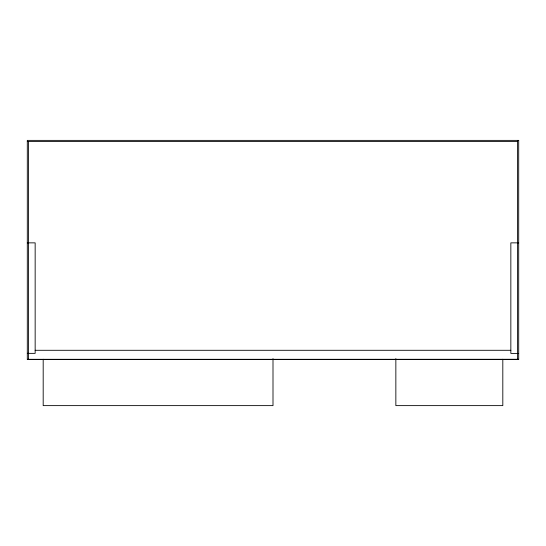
<?xml version="1.0" encoding="UTF-8"?>
<svg xmlns="http://www.w3.org/2000/svg" width="546" height="546" viewBox="0 0 546 546"><rect width="100%" height="100%" fill="white"/><g stroke="black" fill="none" stroke-linecap="round" stroke-linejoin="round"><path stroke-width="0.82" d="M27.3 141.51L517.56 141.51M27.3 242.861L35.156 242.861L35.156 353.364L27.3 353.364L28.44 353.323M518.7 242.861L510.844 242.861L510.844 353.412L518.7 353.412M35.156 350.293L510.844 350.293M27.3 359.309L518.7 359.309M517.56 140.377L517.56 359.452M502.811 359.254L502.811 405.623L395.85 405.623L395.85 358.62M273 358.62L273 405.623L43.189 405.623L43.189 359.254M28.44 141.51L28.44 359.377M518.7 140.377L27.3 140.377L27.3 359.452L518.7 359.377L518.7 140.377"/></g></svg>
